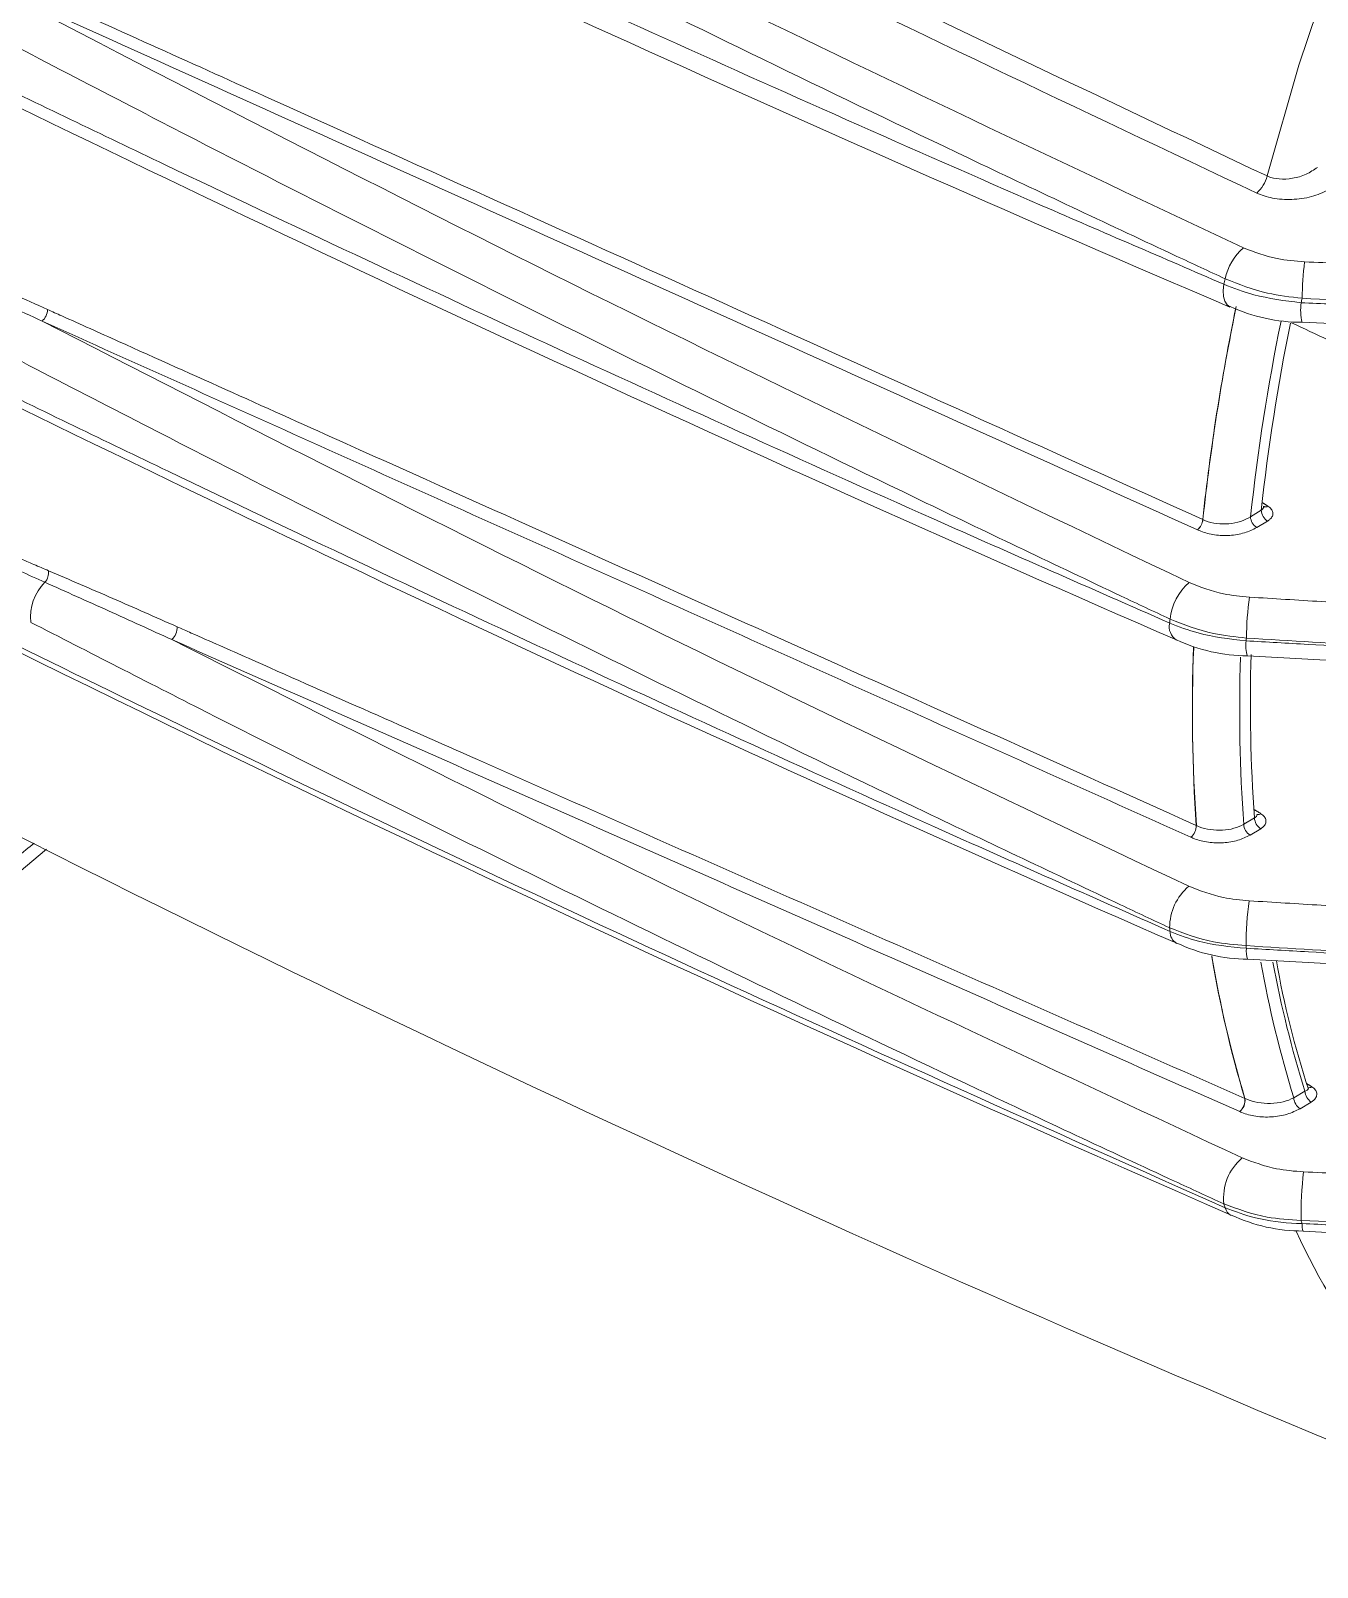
# Model space of a CAD drawing. Extents: x 2 to 136, y 1 to 99.
# Drawn here: x 100.569 to 102.736, y 7.452 to 10.04 of the extents above; entities that cross this region are included whole.
import ezdxf

# ---------------------------------------------------------------- set-up
doc = ezdxf.new("R2010")
doc.units = 0
doc.header["$MEASUREMENT"] = 0
doc.linetypes.add('SLD-Solid', pattern=[0])
doc.layers.add('OBJECT', color=7, linetype='CONTINUOUS')

msp = doc.modelspace()

# ---------------------------------------------------------------- linework, layer by layer
at = {"layer": 'OBJECT', "linetype": 'SLD-Solid', "lineweight": 15}
for p, q in [((102.6231, 9.2216), (102.6413, 9.2325)), ((102.6519, 9.2143), (102.6337, 9.2034)), ((102.6182, 8.9876), (103.5874, 8.9323)), ((102.6118, 8.7036), (102.6298, 8.7144)), ((102.6404, 8.6962), (102.6224, 8.6854)), ((102.6186, 8.4765), (103.5874, 8.4211)), ((102.6961, 8.2428), (102.7149, 8.254)), ((102.7255, 8.2358), (102.7067, 8.2246))]:
    msp.add_line(p, q, dxfattribs=at)
at = {"layer": 'OBJECT', "linetype": 'SLD-Solid', "lineweight": 15, "flags": 128}
for points in [[(102.651, 9.7957), (102.7047, 9.9821), (102.7674, 10.1691), (102.8389, 10.3559), (102.9189, 10.5417), (103.0068, 10.7254), (103.1024, 10.9064), (103.2052, 11.0836), (103.3147, 11.2564), (103.4305, 11.424), (103.5519, 11.5854), (103.6784, 11.7401), (103.8094, 11.8872), (103.9443, 12.0261), (104.0825, 12.1561), (104.2234, 12.2767), (104.3663, 12.3872), (104.5104, 12.4872)], [(102.5785, 9.6133), (102.5772, 9.6025), (102.5777, 9.5928), (102.5799, 9.5847), (102.5836, 9.5787), (102.5884, 9.5753)], [(102.7102, 9.5494), (102.9886, 9.5367), (103.7044, 9.5078)], [(102.6462, 9.2377), (102.6461, 9.2379), (102.646, 9.2397)], [(102.6345, 8.7194), (102.6345, 8.7196), (102.6344, 8.7207)], [(100.35, 8.4824), (100.4959, 8.5782), (100.5958, 8.6615)], [(102.7202, 8.2596), (102.7201, 8.2597), (102.7201, 8.2601)]]:
    msp.add_lwpolyline(points, dxfattribs=at)
at = {"layer": 'OBJECT', "linetype": 'SLD-Solid', "lineweight": 15}
for centre, radius, start, end in [((121.335, 53.506), 47.7638, 244.24345, 246.89052), ((122.6086, 55.2861), 50.453, 243.8981, 246.50991), ((102.5993, 9.8072), 0.0529, 310.4879, 347.4178), ((102.6718, 9.6039), 0.0931, 130.5997, 168.5395), ((103.3288, 9.5801), 0.6188, 173.4275, 179.1221), ((106.7884, 8.6275), 4.3238, 166.6967, 166.8202), ((102.7998, 9.5705), 0.0922, 172.7714, 193.5212), ((107.0009, 8.5627), 4.4119, 166.5399, 166.6398), ((100.5704, 9.5712), 0.0268, 311.6109, 359.1372), ((106.2221, 8.8237), 3.7003, 168.3409, 173.8985), ((106.1959, 8.8277), 3.6736, 168.2535, 173.9196), ((102.7096, 9.8384), 0.2891, 245.3368, 270.0969), ((106.2073, 8.8307), 3.6054, 168.4694, 173.7763), ((106.1941, 8.8415), 3.5743, 168.6031, 173.7206), ((122.7539, 54.8045), 50.5379, 243.76939, 246.37244), ((121.4409, 51.2959), 47.1798, 242.61971, 246.45069), ((102.5157, 9.22), 0.0273, 311.7722, 353.638), ((102.5165, 9.2199), 0.0267, 310.4812, 353.372), ((102.5352, 9.2002), 0.0185, 64.7895, 65.6137), ((102.6465, 9.2231), 0.0235, 183.6828, 236.9085), ((102.6647, 9.234), 0.0235, 183.6817, 236.9096), ((102.648, 9.2458), 0.00768, 243.3094, 306.2043), ((100.651, 9.0528), 0.0824, 134.7607, 186.2275), ((100.5736, 9.128), 0.0255, 319.2015, 6.2329), ((102.5804, 9.0398), 0.0933, 130.4406, 174.1639), ((103.1283, 9.0123), 0.5121, 171.7017, 179.4221), ((100.7896, 9.0342), 0.0259, 311.3114, 5.1185), ((102.513, 9.0363), 0.0267, 166.332, 236.9285), ((105.9161, 8.7614), 3.4405, 175.2008, 175.3118), ((102.6215, 9.277), 0.2899, 244.9349, 269.3379), ((102.6636, 9.0042), 0.0486, 170.0086, 200.8463), ((106.3169, 8.7039), 3.714, 175.1565, 175.2318), ((105.311, 8.8937), 2.7858, 177.753, 183.9523), ((105.2824, 8.8931), 2.757, 177.7579, 183.9841), ((105.2947, 8.8954), 2.6898, 178.0892, 184.0902), ((105.2858, 8.9057), 2.6629, 178.1935, 184.1204), ((115.9563, 39.1905), 34.1768, 242.90102, 248.22557), ((102.505, 8.7018), 0.0268, 311.5921, 359.697), ((102.5059, 8.7018), 0.0261, 310.2789, 359.6311), ((102.5237, 8.6827), 0.0207, 66.1647, 66.8937), ((102.6352, 8.7051), 0.0235, 183.6828, 236.9085), ((102.6532, 8.7159), 0.0235, 183.683, 236.9102), ((102.636, 8.7285), 0.0086, 259.2157, 304.2379), ((102.5782, 8.5296), 0.0912, 130.2231, 180.263), ((103.1298, 8.5008), 0.5141, 171.7316, 180.1766), ((105.0064, 8.7574), 2.5297, 185.1751, 185.3118), ((102.51, 8.5225), 0.0224, 178.3023, 239.9605), ((102.6218, 8.7643), 0.2881, 244.8056, 269.3532), ((105.3678, 8.7533), 2.7638, 185.2739, 185.3654), ((102.6547, 8.4901), 0.0388, 173.0284, 201.5206), ((104.473, 8.8006), 1.9415, 189.4483, 196.7268), ((104.4723, 8.8003), 1.9406, 189.4956, 196.7278), ((104.4894, 8.7992), 1.8776, 190.0554, 197.237), ((104.4795, 8.8074), 1.8494, 190.4746, 197.4131), ((104.13, 8.7246), 1.4846, 189.7268, 198.3467), ((102.7218, 8.2683), 0.0084, 256.2259, 304.6573), ((102.5881, 8.239), 0.0257, 311.2314, 6.355), ((102.589, 8.2389), 0.025, 309.8218, 6.5132), ((102.6097, 8.232), 0.0106, 66.9236, 68.3294), ((102.7195, 8.2443), 0.0235, 183.6824, 236.9115), ((102.7383, 8.2555), 0.0235, 183.6835, 236.9091), ((102.665, 8.0747), 0.0872, 129.7553, 186.9832), ((103.3426, 8.0453), 0.6343, 173.4086, 180.79), ((104.2604, 8.6038), 1.7665, 197.792, 198.0173), ((102.5983, 8.0613), 0.0181, 192.1918, 244.6655), ((102.7115, 8.3024), 0.2839, 244.8138, 270.0678), ((104.45, 8.6065), 1.8326, 198.121, 198.2994), ((102.737, 8.028), 0.0271, 173.4371, 201.2809), ((103.7694, 8.5119), 1.178, 204.7824, 231.2981), ((106.4357, 82.296), 74.3709, 267.129901, 267.896891)]:
    msp.add_arc(centre, radius, start, end, dxfattribs=at)
for points, knots in [([(99.2336, 11.5534), (99.2341, 11.5531), (99.2924, 11.5201), (99.5832, 11.3564), (100.1477, 11.0464), (100.9403, 10.6302), (101.7852, 10.2053), (102.3624, 9.9322), (102.651, 9.7957)], [0, 0, 0, 0, 0.000431, 0.053488, 0.265724, 0.510472, 0.755253, 1, 1, 1, 1]), ([(102.6337, 9.7669), (102.3353, 9.9081), (101.7386, 10.1903), (100.8655, 10.6306), (100.028, 11.0707), (99.4916, 11.3707), (99.2336, 11.5151)], [0, 0, 0, 0, 0.25437, 0.50874, 0.763705, 1, 1, 1, 1]), ([(99.2336, 11.4049), (99.465, 11.2756), (99.98, 10.9879), (100.8026, 10.5565), (101.6948, 10.1071), (102.3058, 9.8187), (102.6112, 9.6746)], [0, 0, 0, 0, 0.213567, 0.475298, 0.737649, 1, 1, 1, 1]), ([(102.5806, 9.6224), (102.5531, 9.6352), (102.4154, 9.6993), (102.0593, 9.8672), (101.5169, 10.1297), (100.7996, 10.4901), (100.0347, 10.8892), (99.4951, 11.1885), (99.2331, 11.3338)], [0, 0, 0, 0, 0.023753, 0.118768, 0.308831, 0.498894, 0.756651, 1, 1, 1, 1]), ([(100.5691, 10.5244), (100.5956, 10.5117), (100.7282, 10.4482), (101.075, 10.2843), (101.6144, 10.036), (102.1528, 9.7966), (102.4763, 9.6573), (102.5785, 9.6133)], [0, 0, 0, 0, 0.040495, 0.202477, 0.526502, 0.850526, 1, 1, 1, 1]), ([(100.4723, 10.1515), (100.4802, 10.1479), (100.5201, 10.1299), (100.6877, 10.0543), (101.3699, 9.7464), (102.0201, 9.4529), (102.5428, 9.217)], [0, 0, 0, 0, 0.011559, 0.057797, 0.242748, 1, 1, 1, 1]), ([(100.4633, 10.1342), (100.8002, 9.9596), (101.4743, 9.6103), (102.1713, 9.2773), (102.5199, 9.1108)], [0, 0, 0, 0, 0.499822, 1, 1, 1, 1]), ([(102.4876, 9.0493), (102.4601, 9.0622), (102.3228, 9.127), (101.9674, 9.2968), (101.4261, 9.562), (100.8697, 9.8435), (100.5318, 10.0202), (100.4047, 10.0867)], [0, 0, 0, 0, 0.038714, 0.19357, 0.503334, 0.813098, 1, 1, 1, 1]), ([(100.3984, 10.0059), (100.4248, 9.9931), (100.5565, 9.929), (100.9008, 9.7634), (101.4363, 9.5123), (102.0015, 9.2558), (102.3542, 9.101), (102.4871, 9.0426)], [0, 0, 0, 0, 0.038703, 0.193516, 0.503195, 0.812873, 1, 1, 1, 1]), ([(102.651, 9.7957), (102.6516, 9.7954), (102.6577, 9.7927), (102.6719, 9.7896), (102.6945, 9.7909), (102.7176, 9.7978), (102.7299, 9.806), (102.7361, 9.8102)], [0, 0, 0, 0, 0.02565, 0.243454, 0.482622, 0.739142, 1, 1, 1, 1]), ([(102.7574, 9.7738), (102.7485, 9.7695), (102.7308, 9.7607), (102.6973, 9.7552), (102.6644, 9.7567), (102.6437, 9.7624), (102.6347, 9.7665), (102.6337, 9.7669)], [0, 0, 0, 0, 0.252657, 0.505679, 0.747853, 0.97329, 1, 1, 1, 1]), ([(102.6112, 9.6746), (102.6295, 9.6675), (102.6612, 9.6554), (102.6983, 9.6523), (102.7141, 9.651)], [0, 0, 0, 0, 0.576403, 1, 1, 1, 1]), ([(100.4323, 9.6437), (100.4682, 9.628), (100.5232, 9.604), (100.5782, 9.5794), (100.5972, 9.5708)], [0, 0, 0, 0, 0.653616, 1, 1, 1, 1]), ([(100.5882, 9.5512), (100.5694, 9.5599), (100.5151, 9.585), (100.4609, 9.6097), (100.4254, 9.6258)], [0, 0, 0, 0, 0.346407, 1, 1, 1, 1]), ([(102.5785, 9.6133), (102.5948, 9.6069), (102.634, 9.5915), (102.6809, 9.5856), (102.7083, 9.5821)], [0, 0, 0, 0, 0.415675, 1, 1, 1, 1]), ([(102.7101, 9.5896), (102.6903, 9.5919), (102.6435, 9.5974), (102.6036, 9.6132), (102.5806, 9.6224)], [0, 0, 0, 0, 0.422662, 1, 1, 1, 1]), ([(102.7083, 9.5821), (102.7432, 9.5807), (102.9177, 9.5733), (103.2491, 9.5598), (103.5459, 9.5494), (103.703, 9.5439)], [0, 0, 0, 0, 0.105273, 0.526369, 1, 1, 1, 1]), ([(103.7052, 9.5504), (103.6703, 9.5516), (103.4956, 9.5576), (103.1639, 9.5701), (102.8672, 9.5829), (102.7101, 9.5896)], [0, 0, 0, 0, 0.105236, 0.526182, 1, 1, 1, 1]), ([(102.4871, 8.5292), (102.4595, 8.5421), (102.3219, 8.6067), (101.9656, 8.7759), (101.4229, 9.0404), (100.865, 9.3212), (100.5261, 9.4974), (100.3984, 9.5638)], [0, 0, 0, 0, 0.038703, 0.193516, 0.503195, 0.812873, 1, 1, 1, 1]), ([(100.5882, 9.5512), (100.905, 9.389), (101.5387, 9.0644), (102.1924, 8.7543), (102.5193, 8.5992)], [0, 0, 0, 0, 0.499844, 1, 1, 1, 1]), ([(100.5972, 9.5708), (100.6052, 9.5672), (100.6452, 9.5493), (100.8129, 9.4739), (101.4497, 9.1877), (102.0547, 8.916), (102.5318, 8.7017)], [0, 0, 0, 0, 0.012391, 0.061957, 0.260221, 1, 1, 1, 1]), ([(100.4047, 9.4902), (100.431, 9.4773), (100.5624, 9.413), (100.9058, 9.2468), (101.4399, 8.9947), (102.0036, 8.7372), (102.3553, 8.5817), (102.4876, 8.5232)], [0, 0, 0, 0, 0.038714, 0.19357, 0.503334, 0.813098, 1, 1, 1, 1]), ([(99.7465, 9.4085), (99.8941, 9.3326), (100.2482, 9.1506), (100.8953, 8.8327), (101.6887, 8.4557), (102.2833, 8.1902), (102.5806, 8.0575)], [0, 0, 0, 0, 0.161478, 0.387353, 0.693677, 1, 1, 1, 1]), ([(102.6413, 9.2325), (102.642, 9.2331), (102.6439, 9.2347), (102.6456, 9.2372), (102.6457, 9.2391), (102.6457, 9.2397)], [0, 0, 0, 0, 0.292853, 0.75697, 1, 1, 1, 1]), ([(102.543, 9.2169), (102.5445, 9.2162), (102.5515, 9.2131), (102.5661, 9.2096), (102.5867, 9.2093), (102.6071, 9.2131), (102.6178, 9.2188), (102.6231, 9.2216)], [0, 0, 0, 0, 0.064712, 0.295241, 0.528664, 0.764159, 1, 1, 1, 1]), ([(102.6526, 9.2396), (102.6547, 9.238), (102.6588, 9.2349), (102.6613, 9.2289), (102.6605, 9.2228), (102.657, 9.2178), (102.6533, 9.2153), (102.6519, 9.2143)], [0, 0, 0, 0, 0.21433, 0.428596, 0.644338, 0.862554, 1, 1, 1, 1]), ([(102.6337, 9.2034), (102.6271, 9.2002), (102.6137, 9.1936), (102.5883, 9.1895), (102.5626, 9.1904), (102.5444, 9.195), (102.5357, 9.1988), (102.5338, 9.1996)], [0, 0, 0, 0, 0.235162, 0.47038, 0.704014, 0.935104, 1, 1, 1, 1]), ([(100.593, 9.1113), (100.5653, 9.1237), (100.5329, 9.1382), (100.5006, 9.1527), (100.4959, 9.1548)], [0, 0, 0, 0, 0.856217, 1, 1, 1, 1]), ([(100.8067, 9.0147), (100.771, 9.031), (100.6997, 9.0635), (100.6285, 9.0954), (100.593, 9.1113)], [0, 0, 0, 0, 0.499849, 1, 1, 1, 1]), ([(100.599, 9.1308), (100.635, 9.1153), (100.7071, 9.0843), (100.7793, 9.0524), (100.8154, 9.0365)], [0, 0, 0, 0, 0.500175, 1, 1, 1, 1]), ([(102.5199, 9.1108), (102.5385, 9.1035), (102.5699, 9.0912), (102.6066, 9.0876), (102.6215, 9.0862)], [0, 0, 0, 0, 0.595825, 1, 1, 1, 1]), ([(102.5785, 8.0641), (102.5508, 8.0769), (102.4122, 8.1408), (102.0537, 8.3085), (101.5079, 8.5708), (100.9778, 8.8343), (100.6671, 8.9936), (100.5691, 9.0438)], [0, 0, 0, 0, 0.040495, 0.202477, 0.526502, 0.850527, 1, 1, 1, 1]), ([(100.8154, 9.0365), (100.8234, 9.0329), (100.8636, 9.0152), (101.0323, 8.9405), (101.6233, 8.6789), (102.1828, 8.432), (102.6136, 8.2419)], [0, 0, 0, 0, 0.013409, 0.067044, 0.281584, 1, 1, 1, 1]), ([(102.4871, 9.0426), (102.5026, 9.0365), (102.5413, 9.0213), (102.5879, 9.0158), (102.6157, 9.0126)], [0, 0, 0, 0, 0.401356, 1, 1, 1, 1]), ([(102.6162, 9.0174), (102.5974, 9.0194), (102.5508, 9.0244), (102.5112, 9.04), (102.4876, 9.0493)], [0, 0, 0, 0, 0.40408, 1, 1, 1, 1]), ([(100.8067, 9.0147), (101.1026, 8.866), (101.6945, 8.5684), (102.3043, 8.284), (102.6093, 8.1417)], [0, 0, 0, 0, 0.499851, 1, 1, 1, 1]), ([(102.6157, 9.0126), (102.6506, 9.0106), (102.8247, 9.0008), (103.1477, 8.9827), (103.436, 8.9668), (103.585, 8.9586)], [0, 0, 0, 0, 0.107776, 0.53888, 1, 1, 1, 1]), ([(103.5851, 8.9592), (103.5502, 8.9613), (103.3761, 8.9716), (103.0532, 8.991), (102.765, 9.0084), (102.6162, 9.0174)], [0, 0, 0, 0, 0.107811, 0.539052, 1, 1, 1, 1]), ([(102.5321, 8.7016), (102.5337, 8.7009), (102.5407, 8.6977), (102.5554, 8.694), (102.5759, 8.6931), (102.596, 8.6961), (102.6065, 8.7011), (102.6118, 8.7036)], [0, 0, 0, 0, 0.068843, 0.301229, 0.534056, 0.767019, 1, 1, 1, 1]), ([(102.6298, 8.7144), (102.6305, 8.7148), (102.6323, 8.7159), (102.6341, 8.7181), (102.6341, 8.7199), (102.6341, 8.7207)], [0, 0, 0, 0, 0.24797, 0.650044, 1, 1, 1, 1]), ([(102.6408, 8.7214), (102.6429, 8.7198), (102.6471, 8.7166), (102.6496, 8.7106), (102.6489, 8.7045), (102.6454, 8.6996), (102.6418, 8.6972), (102.6404, 8.6962)], [0, 0, 0, 0, 0.216485, 0.432971, 0.649519, 0.866422, 1, 1, 1, 1]), ([(100.5751, 8.6719), (100.5557, 8.6565), (100.496, 8.609), (100.4255, 8.567), (100.3779, 8.5386)], [0, 0, 0, 0, 0.324222, 1, 1, 1, 1]), ([(102.6224, 8.6854), (102.6158, 8.6822), (102.6026, 8.6758), (102.5775, 8.6717), (102.552, 8.6726), (102.5336, 8.6771), (102.5248, 8.6809), (102.5228, 8.6818)], [0, 0, 0, 0, 0.232897, 0.465797, 0.698631, 0.931114, 1, 1, 1, 1]), ([(102.5193, 8.5992), (102.5381, 8.5919), (102.5695, 8.5797), (102.6063, 8.5761), (102.6211, 8.5747)], [0, 0, 0, 0, 0.598694, 1, 1, 1, 1]), ([(102.6157, 8.4992), (102.5971, 8.5008), (102.5505, 8.5048), (102.5108, 8.5201), (102.4871, 8.5292)], [0, 0, 0, 0, 0.40122, 1, 1, 1, 1]), ([(102.4876, 8.5232), (102.5032, 8.5171), (102.5419, 8.5021), (102.5884, 8.4975), (102.6162, 8.4948)], [0, 0, 0, 0, 0.40422, 1, 1, 1, 1]), ([(103.585, 8.4395), (103.5502, 8.4416), (103.3761, 8.4523), (103.053, 8.4722), (102.7647, 8.49), (102.6157, 8.4992)], [0, 0, 0, 0, 0.107776, 0.53888, 1, 1, 1, 1]), ([(102.6162, 8.4948), (102.651, 8.4928), (102.8251, 8.4827), (103.148, 8.4641), (103.4362, 8.4475), (103.5851, 8.4389)], [0, 0, 0, 0, 0.10781, 0.539052, 1, 1, 1, 1]), ([(102.7149, 8.254), (102.7158, 8.2543), (102.7179, 8.2551), (102.7198, 8.2569), (102.7206, 8.2587), (102.72, 8.2598), (102.7199, 8.26)], [0, 0, 0, 0, 0.258268, 0.599079, 0.917801, 1, 1, 1, 1]), ([(102.7266, 8.2614), (102.7286, 8.2599), (102.7327, 8.2568), (102.7352, 8.251), (102.7346, 8.245), (102.7311, 8.2397), (102.7272, 8.237), (102.7255, 8.2358)], [0, 0, 0, 0, 0.206056, 0.412005, 0.621146, 0.838078, 1, 1, 1, 1]), ([(102.6139, 8.2418), (102.6148, 8.2413), (102.6213, 8.2384), (102.6357, 8.2344), (102.6573, 8.2329), (102.679, 8.2355), (102.6904, 8.2403), (102.6961, 8.2428)], [0, 0, 0, 0, 0.040294, 0.26941, 0.508713, 0.753936, 1, 1, 1, 1]), ([(102.7067, 8.2246), (102.6997, 8.2212), (102.6856, 8.2143), (102.6589, 8.2099), (102.6321, 8.2109), (102.6143, 8.2156), (102.6062, 8.2192), (102.605, 8.2197)], [0, 0, 0, 0, 0.244044, 0.488221, 0.728099, 0.959249, 1, 1, 1, 1]), ([(102.6093, 8.1417), (102.6279, 8.1346), (102.6598, 8.1225), (102.697, 8.1194), (102.7125, 8.1181)], [0, 0, 0, 0, 0.584807, 1, 1, 1, 1]), ([(102.7083, 8.0365), (102.6889, 8.0377), (102.642, 8.0405), (102.6019, 8.0554), (102.5785, 8.0641)], [0, 0, 0, 0, 0.414329, 1, 1, 1, 1]), ([(102.5806, 8.0575), (102.5972, 8.0513), (102.6336, 8.0378), (102.6802, 8.032), (102.707, 8.0312), (102.7101, 8.0311)], [0, 0, 0, 0, 0.423748, 0.934146, 1, 1, 1, 1]), ([(103.703, 7.9903), (103.6681, 7.9918), (103.4935, 7.9992), (103.1619, 8.0142), (102.8653, 8.0288), (102.7083, 8.0365)], [0, 0, 0, 0, 0.105274, 0.52637, 1, 1, 1, 1]), ([(102.7101, 8.0311), (102.745, 8.0294), (102.9194, 8.021), (103.251, 8.0054), (103.5478, 7.9927), (103.705, 7.986)], [0, 0, 0, 0, 0.105256, 0.526282, 1, 1, 1, 1])]:
    msp.add_open_spline(points, degree=3, knots=knots, dxfattribs=at)
for points in [[(102.5338, 9.1996), (100.4633, 10.1342)], [(102.7141, 9.651), (103.7084, 9.6088)], [(102.5228, 8.6818), (100.5882, 9.5512)], [(103.6855, 9.0839), (102.6922, 9.5484)], [(102.6434, 9.2453), (102.6526, 9.2396)], [(100.5009, 9.1728), (100.599, 9.1308)], [(102.6215, 9.0862), (103.5903, 9.0271)], [(102.605, 8.2197), (100.8067, 9.0147)], [(102.6297, 8.7282), (102.6408, 8.7214)], [(102.6211, 8.5747), (103.5903, 8.5158)], [(102.7181, 8.2666), (102.7266, 8.2614)], [(102.7125, 8.1181), (103.7064, 8.0739)]]:
    msp.add_open_spline(points, degree=1, dxfattribs=at)

doc.saveas('drawing.dxf')
